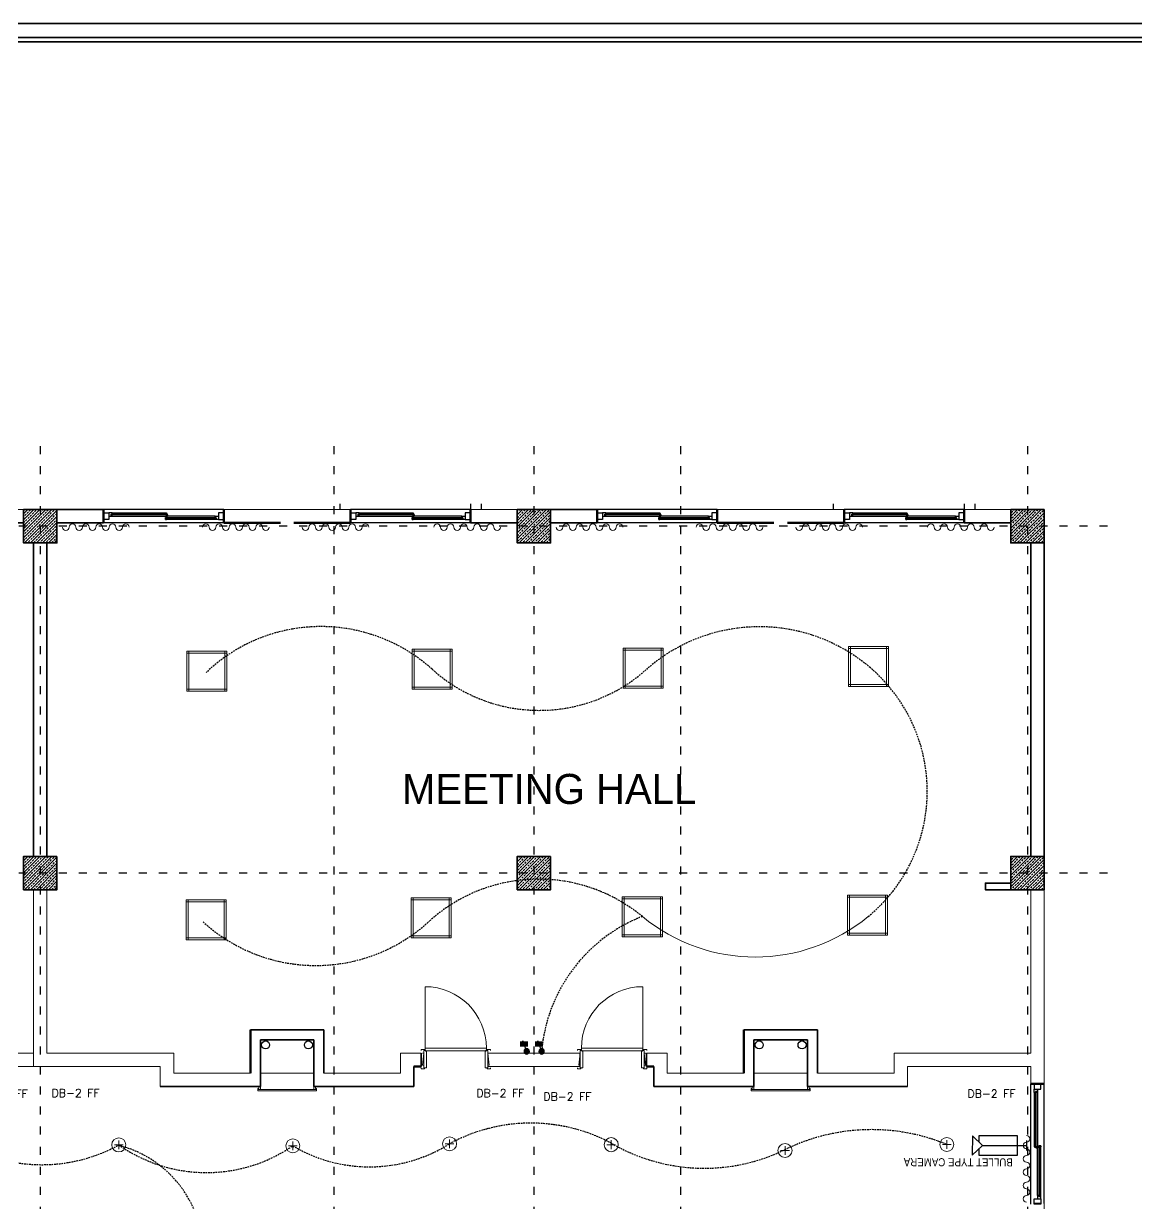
# Model space of a CAD drawing. Header units: millimetres. Extents: x -3207095 to 15275363, y 3702017 to 4798027.
# Drawn here: x 687675 to 689344, y 4471377 to 4473145 of the extents above; entities that cross this region are included whole.
import ezdxf

# ---------------------------------------------------------------- set-up
doc = ezdxf.new("R2010")
doc.units = ezdxf.units.MM
for name, pattern in [('ACAD_ISO03W100', [30, 12, -18]), ('DUZ', [500, 500]), ('HIDDEN', [0.375, 0.25, -0.125])]:
    doc.linetypes.add(name, pattern=pattern)
doc.layers.get('0').update_dxf_attribs({"color": 1, "linetype": 'DUZ'})
for name, color, linetype in [('a-izdus', 2, 'HIDDEN'), ('a_aydinlatma', 5, 'Continuous'), ('AGAC', 116, 'Continuous'), ('EL-L-LS', 181, 'Continuous'), ('KOLTAR_F', 145, 'Continuous'), ('MH-EL-CCTV', 33, 'Continuous'), ('MH-TXT', 2, 'Continuous'), ('OLCU', 1, 'Continuous'), ('PEN', 161, 'Continuous'), ('SMC-TXT', 123, 'Continuous'), ('söve', 26, 'DUZ'), ('TESİSAT', 57, 'Continuous')]:
    doc.layers.add(name, color=color, linetype=linetype)
for name, color, linetype, lineweight in [('C LIGHT', 202, 'Continuous', 9), ('cam', 143, 'Continuous', 20), ('DUV', 220, 'Continuous', 50), ('DUVAR', 7, 'Continuous', 35), ('EL-L-WIR', 124, 'Continuous', 30), ('FE_PERDE', 205, 'Continuous', 15), ('gor25', 142, 'Continuous', 25), ('iç duvar', 7, 'Continuous', 50), ('KAPEN', 151, 'Continuous', 9), ('KOLON_F', 3, 'Continuous', 35)]:
    doc.layers.add(name, color=color, linetype=linetype, lineweight=lineweight)
doc.styles.add('smc-1', font='simplex.shx')
doc.styles.add('SMC-2', font='GOTHIC.TTF', dxfattribs={"width": 0.9})

# ---------------------------------------------------------------- blocks, each defined once
blk = doc.blocks.new('GEN_BLOCK00601')
at = {"linetype": 'Continuous', "ltscale": 50}
for centre, start, end in [((50, 50), 0, 180), ((150, 50), 180, 0), ((250, 50), 0, 180), ((350, 50), 180, 0), ((450, 50), 0, 180), ((550, 50), 180, 0), ((650, 50), 0, 180), ((750, 50), 180, 0), ((850, 50), 0, 180), ((950, 50), 180, 0)]:
    blk.add_arc(centre, 50, start, end, dxfattribs=at)
for tag in ['FLOOR', 'Sfb']:
    blk.add_attdef(tag, (0, 0), '', height=1)
blk = doc.blocks.new('CL4')
at = {"layer": 'C LIGHT', "color": 3}
for p, q in [((-3.25, 0), (3.25, 0)), ((0, 3.25), (0, -3.25))]:
    blk.add_line(p, q, dxfattribs=at)
at = {"layer": 'C LIGHT'}
blk.add_circle((0, 0), 5.25, dxfattribs=at)
blk = doc.blocks.new('CCTV-CAMERA')
for p, q in [((0, -0.104), (0, 0.104)), ((0.183, 0), (0, 0)), ((0.903, 0), (0.183, 0)), ((1.115, 0.2), (0.903, 0)), ((0.903, 0), (1.115, -0.2)), ((1.115, -0.2), (1.115, 0.2))]:
    blk.add_line(p, q)
blk.add_lwpolyline([(0.983, 0.076), (0.983, 0.2), (0.183, 0.2), (0.183, -0.2), (0.983, -0.2), (0.983, -0.076)])
blk = doc.blocks.new('K210')
for p, q in [((0.04, 0.985), (0.04, 0.032)), ((0.04, 0.032), (0.047, 0.032)), ((0.047, 0.032), (0.047, 0.022)), ((0.047, 0.022), (0.953, 0.022)), ((0.953, 0.032), (0.96, 0.032)), ((0.953, 0.022), (0.953, 0.032)), ((0.96, 0.032), (0.96, 0.065))]:
    blk.add_line(p, q)
for points in [[(-0.02, 0.03), (-0.02, 0.045), (0.03, 0.045), (0.03, 0.03)], [(0.04, 0.065), (0.96, 0.065)], [(1.02, 0.03), (1.02, 0.045), (0.97, 0.045), (0.97, 0.03)], [(0.02, -0.19), (0, -0.19), (0.02, -0.01), (0, -0.01)], [(0.98, -0.19), (1, -0.19), (0.98, -0.01), (1, -0.01)], [(-0.02, -0.23), (-0.02, -0.245), (0.03, -0.245), (0.03, -0.23)], [(1.02, -0.23), (1.02, -0.245), (0.97, -0.245), (0.97, -0.23)]]:
    blk.add_lwpolyline(points)
for points in [[(0.02, 0.03), (0.045, 0.03), (0.045, 0.02), (0.06, 0.02), (0.06, -0.23), (0.02, -0.23)], [(0.98, 0.03), (0.955, 0.03), (0.955, 0.02), (0.94, 0.02), (0.94, -0.23), (0.98, -0.23)]]:
    blk.add_lwpolyline(points, close=True)
blk.add_arc((0.04, 0.065), 0.92, 0, 90)
blk = doc.blocks.new('A$Cfe24bc4e')
at = {"layer": 'OLCU', "color": 40, "linetype": 'Continuous', "lineweight": 5, "true_color": 0xf8d731}
for p, q in [((0, 0), (0, 60)), ((0, 60), (60, 60)), ((0, 57), (60, 57)), ((3, 0), (3, 60)), ((57, 60), (57, 0)), ((60, 60), (60, 0)), ((60, 3), (0, 3)), ((60, 0), (0, 0))]:
    blk.add_line(p, q, dxfattribs=at)
blk = doc.blocks.new('LS-1WAY-4G')
at = {"layer": 'EL-L-LS'}
blk.add_hatch(color=181, dxfattribs=at).paths.add_polyline_path([(0.092, 0.092, 1), (-0.092, 0.092, 1)])
at = {"layer": 'EL-L-LS', "color": 181}
for p, q in [((0.031, 0.178), (0.132, 0.453)), ((-0.036, 0.4), (0.223, 0.4)), ((-0.036, 0.354), (0.223, 0.354)), ((-0.036, 0.308), (0.223, 0.308)), ((-0.036, 0.263), (0.223, 0.263))]:
    blk.add_line(p, q, dxfattribs=at)
blk.add_circle((0, 0.092), 0.0917, dxfattribs=at)

msp = doc.modelspace()

# ---------------------------------------------------------------- hatches: boundary and pattern name
at = {"layer": 'KOLTAR_F'}
h = msp.add_hatch(dxfattribs=at)
h.set_pattern_fill('ANSI33', color=256, style=0)
h.set_pattern_definition([(45, (26351.7216, -31995.502), (-4.4901280605, 4.4901280605), []), (45, (26356.212, -31995.502), (-4.4901280605, 4.4901280605), [3.175, -1.5875])])
h.paths.add_polyline_path([(687725.2, 4472417), (687675.2, 4472417), (687675.2, 4472367), (687725.2, 4472367)])
h = msp.add_hatch(dxfattribs=at)
h.set_pattern_fill('ANSI33', color=256, style=0)
h.set_pattern_definition([(45, (25611.7216, -31995.502), (-4.4901280605, 4.4901280605), []), (45, (25616.212, -31995.502), (-4.4901280605, 4.4901280605), [3.175, -1.5875])])
h.paths.add_polyline_path([(688465.2, 4472417), (688415.2, 4472417), (688415.2, 4472367), (688465.2, 4472367)])
h = msp.add_hatch(dxfattribs=at)
h.set_pattern_fill('ANSI33', color=256, style=0)
h.set_pattern_definition([(45, (24871.7216, -31995.502), (-4.4901280605, 4.4901280605), []), (45, (24876.212, -31995.502), (-4.4901280605, 4.4901280605), [3.175, -1.5875])])
h.paths.add_polyline_path([(689205.2, 4472417), (689155.2, 4472417), (689155.2, 4472367), (689205.2, 4472367)])
h = msp.add_hatch(dxfattribs=at)
h.set_pattern_fill('ANSI33', color=256, style=0)
h.set_pattern_definition([(45, (26351.7216, -32515.502), (-4.4901280605, 4.4901280605), []), (45, (26356.212, -32515.502), (-4.4901280605, 4.4901280605), [3.175, -1.5875])])
h.paths.add_polyline_path([(687725.2, 4471897), (687675.2, 4471897), (687675.2, 4471847), (687725.2, 4471847)])
h = msp.add_hatch(dxfattribs=at)
h.set_pattern_fill('ANSI33', color=256, style=0)
h.set_pattern_definition([(45, (25611.7216, -32515.502), (-4.4901280605, 4.4901280605), []), (45, (25616.212, -32515.502), (-4.4901280605, 4.4901280605), [3.175, -1.5875])])
h.paths.add_polyline_path([(688465.2, 4471897), (688415.2, 4471897), (688415.2, 4471847), (688465.2, 4471847)])
h = msp.add_hatch(dxfattribs=at)
h.set_pattern_fill('ANSI33', color=256, style=0)
h.set_pattern_definition([(45, (24871.7216, -32515.502), (-4.4901280605, 4.4901280605), []), (45, (24876.212, -32515.502), (-4.4901280605, 4.4901280605), [3.175, -1.5875])])
h.paths.add_polyline_path([(689205.2, 4471897), (689155.2, 4471897), (689155.2, 4471847), (689205.2, 4471847)])

# ---------------------------------------------------------------- linework, layer by layer
at = {"color": 232, "linetype": 'ACAD_ISO03W100'}
for p, q in [((687700.2, 4472512), (687700.2, 4469382)), ((688140.2, 4472512), (688140.2, 4469382)), ((688440.2, 4472512), (688440.2, 4469382)), ((688660.2, 4472512), (688660.2, 4469382)), ((689180.2, 4472512), (689180.2, 4469382)), ((689300.2, 4472392), (685360.2, 4472392)), ((689300.2, 4471872), (685360.2, 4471872))]:
    msp.add_line(p, q, dxfattribs=at)
at = {"layer": 'a-izdus', "color": 252, "linetype": 'Continuous', "lineweight": 5, "true_color": 0x939598}
msp.add_line((688509.1, 4471602), (688509.1, 4471582), dxfattribs=at)
msp.add_arc((688772.2, 4472012.4), 266.2, 230.4841, 309.5159, dxfattribs=at)
at = {"layer": 'a_aydinlatma', "linetype": 'HIDDEN', "ltscale": 10}
for centre, radius, start, end in [((688120.9, 4471991.9), 249.6, 48.0732, 133.5377), ((688778.2, 4471984.7), 256.5, 49.512, 131.5631), ((688448.4, 4472356.5), 240.5, 228.0732, 311.5631), ((688786.7, 4471994.7), 243.3, 309.5159, 49.512), ((688447.2, 4471618.3), 244.6, 50.4841, 132.3398), ((688113.3, 4471984.7), 251.1, 227.6602, 312.3398), ((688690.2, 4471584.3), 239.3, 111.4336, 175.0521), ((688435.8, 4471241.6), 255.7, 61.7761, 118.497), ((688946.6, 4471190.8), 296.7, 67.6751, 115.2569), ((687702.7, 4471673.5), 238.5, 239.2376, 298.8788), ((687776.9, 4471301.3), 167.6, 262.2226, 77.005), ((687949.4, 4471652.5), 229.3, 235.0099, 304.3933), ((688193.9, 4471657.7), 225.9, 239.4028, 302.073), ((688695.6, 4471707.4), 277.7, 240.0127, 296.6216)]:
    msp.add_arc(centre, radius, start, end, dxfattribs=at)
at = {"layer": 'AGAC'}
for p, q in [((687975.2, 4472417), (687795.2, 4472417)), ((688345.2, 4472417), (688165.2, 4472417)), ((688715.2, 4472417), (688535.2, 4472417)), ((689085.2, 4472417), (688905.2, 4472417)), ((687975.2, 4472397), (687795.2, 4472397)), ((688345.2, 4472397), (688165.2, 4472397)), ((688715.2, 4472397), (688535.2, 4472397)), ((689085.2, 4472397), (688905.2, 4472397)), ((689185.2, 4471376), (689185.2, 4471556)), ((689205.2, 4471377), (689205.2, 4471556))]:
    msp.add_line(p, q, dxfattribs=at)
at = {"layer": 'cam'}
for p, q in [((687806.7, 4472410), (687890.7, 4472410)), ((687806.7, 4472409.5), (687890.7, 4472409.5)), ((687806.7, 4472409), (687890.7, 4472409)), ((687963.7, 4472405), (687887.7, 4472405)), ((687963.7, 4472404.5), (687887.7, 4472404.5)), ((687963.7, 4472404), (687887.7, 4472404)), ((688176.7, 4472410), (688260.7, 4472410)), ((688176.7, 4472409.5), (688260.7, 4472409.5)), ((688176.7, 4472409), (688260.7, 4472409)), ((688333.7, 4472405), (688257.7, 4472405)), ((688333.7, 4472404.5), (688257.7, 4472404.5)), ((688333.7, 4472404), (688257.7, 4472404)), ((688546.7, 4472410), (688630.7, 4472410)), ((688546.7, 4472409.5), (688630.7, 4472409.5)), ((688546.7, 4472409), (688630.7, 4472409)), ((688703.7, 4472405), (688627.7, 4472405)), ((688703.7, 4472404.5), (688627.7, 4472404.5)), ((688703.7, 4472404), (688627.7, 4472404)), ((688916.7, 4472410), (689000.7, 4472410)), ((688916.7, 4472409.5), (689000.7, 4472409.5)), ((688916.7, 4472409), (689000.7, 4472409)), ((689073.7, 4472405), (688997.7, 4472405)), ((689073.7, 4472404.5), (688997.7, 4472404.5)), ((689073.7, 4472404), (688997.7, 4472404)), ((689192.2, 4471544.5), (689192.2, 4471460.5)), ((689192.7, 4471544.5), (689192.7, 4471460.5)), ((689193.2, 4471544.5), (689193.2, 4471460.5)), ((689197.2, 4471387.5), (689197.2, 4471463.5)), ((689197.7, 4471387.5), (689197.7, 4471463.5)), ((689198.2, 4471387.5), (689198.2, 4471463.5))]:
    msp.add_line(p, q, dxfattribs=at)
at = {"layer": 'DUV'}
for p, q in [((687795.2, 4472397), (687795.2, 4472417)), ((687795.2, 4472397), (687795.2, 4472417)), ((687795.2, 4472397), (687795.2, 4472417)), ((687975.2, 4472397), (687975.2, 4472417)), ((687975.2, 4472397), (687975.2, 4472417)), ((687975.2, 4472397), (687975.2, 4472417)), ((688165.2, 4472397), (688165.2, 4472417)), ((688345.2, 4472397), (688345.2, 4472417)), ((688535.2, 4472397), (688535.2, 4472417)), ((688535.2, 4472397), (688535.2, 4472417)), ((688535.2, 4472397), (688535.2, 4472417)), ((688715.2, 4472397), (688715.2, 4472417)), ((688715.2, 4472397), (688715.2, 4472417)), ((688715.2, 4472397), (688715.2, 4472417)), ((688905.2, 4472397), (688905.2, 4472417)), ((689085.2, 4472397), (689085.2, 4472417)), ((687975.2, 4472397), (688060.2, 4472397)), ((688165.2, 4472397), (688080.2, 4472397)), ((688715.2, 4472397), (688800.2, 4472397)), ((688905.2, 4472397), (688820.2, 4472397)), ((688015.2, 4471637), (688015.2, 4471572)), ((688755.2, 4471637), (688755.2, 4471572)), ((688271.3, 4471582), (688260.2, 4471582)), ((688609.1, 4471582), (688620.2, 4471582)), ((689205.2, 4471556), (689185.2, 4471556)), ((689205.2, 4471556), (689185.2, 4471556)), ((689205.2, 4471556), (689185.2, 4471556))]:
    msp.add_line(p, q, dxfattribs=at)
at = {"layer": 'DUVAR'}
for p, q in [((687795.2, 4472417), (687725.2, 4472417)), ((687795.2, 4472397), (687795.2, 4472417)), ((687975.2, 4472397), (687975.2, 4472417)), ((688165.2, 4472397), (688165.2, 4472417)), ((688345.2, 4472397), (688345.2, 4472417)), ((688535.2, 4472417), (688465.2, 4472417)), ((688535.2, 4472397), (688535.2, 4472417)), ((688715.2, 4472397), (688715.2, 4472417)), ((688905.2, 4472397), (688905.2, 4472417)), ((689085.2, 4472397), (689085.2, 4472417)), ((687605.2, 4472397), (687675.2, 4472397)), ((687795.2, 4472397), (687725.2, 4472397)), ((688060.2, 4472397), (687975.2, 4472397)), ((688080.2, 4472397), (688165.2, 4472397)), ((688345.2, 4472397), (688415.2, 4472397)), ((688535.2, 4472397), (688465.2, 4472397)), ((688800.2, 4472397), (688715.2, 4472397)), ((688820.2, 4472397), (688905.2, 4472397)), ((689085.2, 4472397), (689155.2, 4472397)), ((687690.2, 4472367), (687690.2, 4471897)), ((687710.2, 4472367), (687710.2, 4471897)), ((689185.2, 4472367), (689185.2, 4471897)), ((689205.2, 4472367), (689205.2, 4471897)), ((688080.2, 4471637), (688015.2, 4471637)), ((688015.2, 4471637), (688015.2, 4471572)), ((688080.2, 4471637), (688125.2, 4471637)), ((688125.2, 4471637), (688125.2, 4471572)), ((688820.2, 4471637), (688755.2, 4471637)), ((688755.2, 4471637), (688755.2, 4471572)), ((688820.2, 4471637), (688865.2, 4471637)), ((688865.2, 4471637), (688865.2, 4471572)), ((688030.2, 4471622), (688110.2, 4471622)), ((688030.2, 4471622), (688030.2, 4471552)), ((688110.2, 4471622), (688110.2, 4471552)), ((688770.2, 4471622), (688850.2, 4471622)), ((688770.2, 4471622), (688770.2, 4471552)), ((688850.2, 4471622), (688850.2, 4471552)), ((688271.3, 4471602), (688271.3, 4471582)), ((688609.1, 4471602), (688609.1, 4471582)), ((688260.2, 4471582), (688260.2, 4471552)), ((688260.2, 4471582), (688271.3, 4471582)), ((688620.2, 4471582), (688609.1, 4471582)), ((688620.2, 4471582), (688620.2, 4471552)), ((688030.2, 4471552), (687880.2, 4471552)), ((688110.2, 4471552), (688260.2, 4471552)), ((688770.2, 4471552), (688620.2, 4471552)), ((688850.2, 4471552), (689000.2, 4471552)), ((689205.2, 4471556), (689185.2, 4471556)), ((689205.2, 4471556), (689185.2, 4471556)), ((689205.2, 4471556), (689185.2, 4471556))]:
    msp.add_line(p, q, dxfattribs=at)
for points in [[(683730.2, 4473145.3), (690930.2, 4473145.3), (690930.2, 4468345.3), (683730.2, 4468345.3)], [(683751.2, 4473124.3), (690909.2, 4473124.3), (690909.2, 4468366.3), (683751.2, 4468366.3)], [(683757.5, 4473118), (690902.9, 4473118), (690902.9, 4468372.6), (683757.5, 4468372.6)]]:
    msp.add_lwpolyline(points, close=True, dxfattribs=at)
msp.add_lwpolyline([(689155.2, 4471847), (689117.2, 4471847), (689117.2, 4471857), (689155.2, 4471857)], dxfattribs=at)
at = {"layer": 'gor25'}
for p, q in [((687808.2, 4472412), (687889.2, 4472412)), ((688178.2, 4472412), (688259.2, 4472412)), ((688548.2, 4472412), (688629.2, 4472412)), ((688918.2, 4472412), (688999.2, 4472412)), ((687808.2, 4472407), (687889.2, 4472407)), ((687962.2, 4472407), (687889.2, 4472407)), ((687962.2, 4472402), (687889.2, 4472402)), ((688178.2, 4472407), (688259.2, 4472407)), ((688332.2, 4472407), (688259.2, 4472407)), ((688332.2, 4472402), (688259.2, 4472402)), ((688548.2, 4472407), (688629.2, 4472407)), ((688702.2, 4472407), (688629.2, 4472407)), ((688702.2, 4472402), (688629.2, 4472402)), ((688918.2, 4472407), (688999.2, 4472407)), ((689072.2, 4472407), (688999.2, 4472407)), ((689072.2, 4472402), (688999.2, 4472402)), ((689190.2, 4471543), (689190.2, 4471462)), ((689195.2, 4471543), (689195.2, 4471462)), ((689195.2, 4471389), (689195.2, 4471462)), ((689200.2, 4471389), (689200.2, 4471462))]:
    msp.add_line(p, q, dxfattribs=at)
at = {"layer": 'iç duvar', "color": 7, "lineweight": 18}
for p, q in [((687605.2, 4472417), (687675.2, 4472417)), ((688165.2, 4472417), (687975.2, 4472417)), ((688345.2, 4472417), (688415.2, 4472417)), ((688905.2, 4472417), (688715.2, 4472417)), ((689085.2, 4472417), (689155.2, 4472417)), ((687690.2, 4471847), (687690.2, 4471582)), ((687710.2, 4471847), (687710.2, 4471602)), ((689185.2, 4471847), (689185.2, 4471602)), ((689205.2, 4471847), (689205.2, 4471556)), ((687531.3, 4471602), (687690.2, 4471602)), ((687869.1, 4471602), (687710.2, 4471602)), ((687869.1, 4471602), (687900.2, 4471602)), ((687900.2, 4471572), (687900.2, 4471602)), ((688271.3, 4471602), (688240.2, 4471602)), ((688240.2, 4471572), (688240.2, 4471602)), ((688371.3, 4471602), (688450.2, 4471602)), ((688371.3, 4471602), (688371.3, 4471582)), ((688509.1, 4471602), (688450.2, 4471602)), ((688609.1, 4471602), (688640.2, 4471602)), ((688640.2, 4471572), (688640.2, 4471602)), ((689011.3, 4471602), (688980.2, 4471602)), ((688980.2, 4471572), (688980.2, 4471602)), ((689011.3, 4471602), (689185.2, 4471602)), ((687531.3, 4471582), (687705.2, 4471582)), ((687869.1, 4471582), (687690.2, 4471582)), ((687869.1, 4471582), (687880.2, 4471582)), ((687880.2, 4471582), (687869.1, 4471582)), ((687880.2, 4471582), (687880.2, 4471552)), ((688371.3, 4471582), (688445.2, 4471582)), ((688509.1, 4471582), (688430.2, 4471582)), ((689011.3, 4471582), (689000.2, 4471582)), ((689000.2, 4471582), (689000.2, 4471552)), ((689000.2, 4471582), (689011.3, 4471582)), ((689011.3, 4471582), (689185.2, 4471582)), ((689185.2, 4471556), (689185.2, 4471582)), ((689185.2, 4471556), (689185.2, 4471582)), ((688015.2, 4471572), (687900.2, 4471572)), ((688125.2, 4471572), (688240.2, 4471572)), ((688755.2, 4471572), (688640.2, 4471572)), ((688865.2, 4471572), (688980.2, 4471572)), ((689205.2, 4471257), (689205.2, 4471447))]:
    msp.add_line(p, q, dxfattribs=at)
at = {"layer": 'KAPEN'}
for p, q in [((688110.2, 4471572), (688030.2, 4471572)), ((688850.2, 4471572), (688770.2, 4471572))]:
    msp.add_line(p, q, dxfattribs=at)
for points in [[(688030.2, 4471547.5), (688026.2, 4471547.5), (688026.2, 4471549), (688027.7, 4471549), (688027.7, 4471552), (688030.2, 4471552), (688030.2, 4471547.5)], [(688030.2, 4471547.5), (688026.2, 4471547.5), (688026.2, 4471549), (688027.7, 4471549), (688027.7, 4471552), (688030.2, 4471552), (688030.2, 4471547.5)], [(688110.2, 4471547.5), (688114.2, 4471547.5), (688114.2, 4471549), (688112.7, 4471549), (688112.7, 4471552), (688110.2, 4471552), (688110.2, 4471547.5)], [(688770.2, 4471547.5), (688766.2, 4471547.5), (688766.2, 4471549), (688767.7, 4471549), (688767.7, 4471552), (688770.2, 4471552), (688770.2, 4471547.5)], [(688770.2, 4471547.5), (688766.2, 4471547.5), (688766.2, 4471549), (688767.7, 4471549), (688767.7, 4471552), (688770.2, 4471552), (688770.2, 4471547.5)], [(688850.2, 4471547.5), (688854.2, 4471547.5), (688854.2, 4471549), (688852.7, 4471549), (688852.7, 4471552), (688850.2, 4471552), (688850.2, 4471547.5)]]:
    msp.add_lwpolyline(points, close=True, dxfattribs=at)
for points in [[(688070.2, 4471547.5), (688026.2, 4471547.5), (688026.2, 4471545.5), (688070.2, 4471545.5)], [(688070.2, 4471547.5), (688114.2, 4471547.5), (688114.2, 4471545.5), (688070.2, 4471545.5)], [(688810.2, 4471547.5), (688766.2, 4471547.5), (688766.2, 4471545.5), (688810.2, 4471545.5)], [(688810.2, 4471547.5), (688854.2, 4471547.5), (688854.2, 4471545.5), (688810.2, 4471545.5)]]:
    msp.add_lwpolyline(points, dxfattribs=at)
at = {"layer": 'KOLON_F'}
for points in [[(687725.2, 4472417), (687675.2, 4472417), (687675.2, 4472367), (687725.2, 4472367)], [(688465.2, 4472417), (688415.2, 4472417), (688415.2, 4472367), (688465.2, 4472367)], [(689205.2, 4472417), (689155.2, 4472417), (689155.2, 4472367), (689205.2, 4472367)], [(687725.2, 4471897), (687675.2, 4471897), (687675.2, 4471847), (687725.2, 4471847)], [(688465.2, 4471897), (688415.2, 4471897), (688415.2, 4471847), (688465.2, 4471847)], [(689205.2, 4471897), (689155.2, 4471897), (689155.2, 4471847), (689205.2, 4471847)]]:
    msp.add_lwpolyline(points, close=True, dxfattribs=at)
at = {"layer": 'PEN'}
for points in [[(687803.2, 4472412), (687803.2, 4472412), (687803.2, 4472402), (687795.2, 4472402), (687795.2, 4472402), (687795.2, 4472412), (687795.2, 4472412), (687795.2, 4472412), (687803.2, 4472412)], [(687803.2, 4472412), (687803.2, 4472412), (687803.2, 4472407), (687806.7, 4472407), (687806.7, 4472409), (687806.7, 4472410), (687808.2, 4472410), (687808.2, 4472412), (687803.2, 4472412)], [(687889.2, 4472412), (687889.2, 4472412), (687889.2, 4472407), (687890.7, 4472407), (687890.7, 4472409), (687890.7, 4472410), (687889.2, 4472410), (687889.2, 4472412), (687889.2, 4472412)], [(687967.2, 4472412), (687967.2, 4472412), (687967.2, 4472402), (687975.2, 4472402), (687975.2, 4472402), (687975.2, 4472412), (687975.2, 4472412), (687975.2, 4472412), (687967.2, 4472412)], [(688173.2, 4472412), (688173.2, 4472412), (688173.2, 4472402), (688165.2, 4472402), (688165.2, 4472402), (688165.2, 4472412), (688165.2, 4472412), (688165.2, 4472412), (688173.2, 4472412)], [(688173.2, 4472412), (688173.2, 4472412), (688173.2, 4472407), (688176.7, 4472407), (688176.7, 4472409), (688176.7, 4472410), (688178.2, 4472410), (688178.2, 4472412), (688173.2, 4472412)], [(688259.2, 4472412), (688259.2, 4472412), (688259.2, 4472407), (688260.7, 4472407), (688260.7, 4472409), (688260.7, 4472410), (688259.2, 4472410), (688259.2, 4472412), (688259.2, 4472412)], [(688337.2, 4472412), (688337.2, 4472412), (688337.2, 4472402), (688345.2, 4472402), (688345.2, 4472402), (688345.2, 4472412), (688345.2, 4472412), (688345.2, 4472412), (688337.2, 4472412)], [(688543.2, 4472412), (688543.2, 4472412), (688543.2, 4472402), (688535.2, 4472402), (688535.2, 4472402), (688535.2, 4472412), (688535.2, 4472412), (688535.2, 4472412), (688543.2, 4472412)], [(688543.2, 4472412), (688543.2, 4472412), (688543.2, 4472407), (688546.7, 4472407), (688546.7, 4472409), (688546.7, 4472410), (688548.2, 4472410), (688548.2, 4472412), (688543.2, 4472412)], [(688629.2, 4472412), (688629.2, 4472412), (688629.2, 4472407), (688630.7, 4472407), (688630.7, 4472409), (688630.7, 4472410), (688629.2, 4472410), (688629.2, 4472412), (688629.2, 4472412)], [(688707.2, 4472412), (688707.2, 4472412), (688707.2, 4472402), (688715.2, 4472402), (688715.2, 4472402), (688715.2, 4472412), (688715.2, 4472412), (688715.2, 4472412), (688707.2, 4472412)], [(688913.2, 4472412), (688913.2, 4472412), (688913.2, 4472402), (688905.2, 4472402), (688905.2, 4472402), (688905.2, 4472412), (688905.2, 4472412), (688905.2, 4472412), (688913.2, 4472412)], [(688913.2, 4472412), (688913.2, 4472412), (688913.2, 4472407), (688916.7, 4472407), (688916.7, 4472409), (688916.7, 4472410), (688918.2, 4472410), (688918.2, 4472412), (688913.2, 4472412)], [(688999.2, 4472412), (688999.2, 4472412), (688999.2, 4472407), (689000.7, 4472407), (689000.7, 4472409), (689000.7, 4472410), (688999.2, 4472410), (688999.2, 4472412), (688999.2, 4472412)], [(689077.2, 4472412), (689077.2, 4472412), (689077.2, 4472402), (689085.2, 4472402), (689085.2, 4472402), (689085.2, 4472412), (689085.2, 4472412), (689085.2, 4472412), (689077.2, 4472412)], [(687806.7, 4472407), (687808.2, 4472407), (687808.2, 4472409), (687806.7, 4472409)], [(687889.2, 4472407), (687889.2, 4472407), (687889.2, 4472402), (687887.7, 4472402), (687887.7, 4472404), (687887.7, 4472405), (687889.2, 4472405), (687889.2, 4472407), (687889.2, 4472407)], [(687887.7, 4472402), (687889.2, 4472402), (687889.2, 4472404), (687887.7, 4472404)], [(687890.7, 4472407), (687889.2, 4472407), (687889.2, 4472409), (687890.7, 4472409)], [(687967.2, 4472407), (687967.2, 4472407), (687967.2, 4472402), (687963.7, 4472402), (687963.7, 4472404), (687963.7, 4472405), (687962.2, 4472405), (687962.2, 4472407), (687967.2, 4472407)], [(687963.7, 4472402), (687962.2, 4472402), (687962.2, 4472404), (687963.7, 4472404)], [(688176.7, 4472407), (688178.2, 4472407), (688178.2, 4472409), (688176.7, 4472409)], [(688259.2, 4472407), (688259.2, 4472407), (688259.2, 4472402), (688257.7, 4472402), (688257.7, 4472404), (688257.7, 4472405), (688259.2, 4472405), (688259.2, 4472407), (688259.2, 4472407)], [(688257.7, 4472402), (688259.2, 4472402), (688259.2, 4472404), (688257.7, 4472404)], [(688260.7, 4472407), (688259.2, 4472407), (688259.2, 4472409), (688260.7, 4472409)], [(688337.2, 4472407), (688337.2, 4472407), (688337.2, 4472402), (688333.7, 4472402), (688333.7, 4472404), (688333.7, 4472405), (688332.2, 4472405), (688332.2, 4472407), (688337.2, 4472407)], [(688333.7, 4472402), (688332.2, 4472402), (688332.2, 4472404), (688333.7, 4472404)], [(688546.7, 4472407), (688548.2, 4472407), (688548.2, 4472409), (688546.7, 4472409)], [(688629.2, 4472407), (688629.2, 4472407), (688629.2, 4472402), (688627.7, 4472402), (688627.7, 4472404), (688627.7, 4472405), (688629.2, 4472405), (688629.2, 4472407), (688629.2, 4472407)], [(688627.7, 4472402), (688629.2, 4472402), (688629.2, 4472404), (688627.7, 4472404)], [(688630.7, 4472407), (688629.2, 4472407), (688629.2, 4472409), (688630.7, 4472409)], [(688707.2, 4472407), (688707.2, 4472407), (688707.2, 4472402), (688703.7, 4472402), (688703.7, 4472404), (688703.7, 4472405), (688702.2, 4472405), (688702.2, 4472407), (688707.2, 4472407)], [(688703.7, 4472402), (688702.2, 4472402), (688702.2, 4472404), (688703.7, 4472404)], [(688916.7, 4472407), (688918.2, 4472407), (688918.2, 4472409), (688916.7, 4472409)], [(688999.2, 4472407), (688999.2, 4472407), (688999.2, 4472402), (688997.7, 4472402), (688997.7, 4472404), (688997.7, 4472405), (688999.2, 4472405), (688999.2, 4472407), (688999.2, 4472407)], [(688997.7, 4472402), (688999.2, 4472402), (688999.2, 4472404), (688997.7, 4472404)], [(689000.7, 4472407), (688999.2, 4472407), (688999.2, 4472409), (689000.7, 4472409)], [(689077.2, 4472407), (689077.2, 4472407), (689077.2, 4472402), (689073.7, 4472402), (689073.7, 4472404), (689073.7, 4472405), (689072.2, 4472405), (689072.2, 4472407), (689077.2, 4472407)], [(689073.7, 4472402), (689072.2, 4472402), (689072.2, 4472404), (689073.7, 4472404)], [(689190.2, 4471548), (689190.2, 4471548), (689200.2, 4471548), (689200.2, 4471556), (689200.2, 4471556), (689190.2, 4471556), (689190.2, 4471556), (689190.2, 4471556), (689190.2, 4471548)], [(689190.2, 4471548), (689190.2, 4471548), (689200.2, 4471548), (689200.2, 4471556), (689200.2, 4471556), (689190.2, 4471556), (689190.2, 4471556), (689190.2, 4471556), (689190.2, 4471548)], [(689190.2, 4471548), (689190.2, 4471548), (689200.2, 4471548), (689200.2, 4471556), (689200.2, 4471556), (689190.2, 4471556), (689190.2, 4471556), (689190.2, 4471556), (689190.2, 4471548)], [(689190.2, 4471548), (689190.2, 4471548), (689195.2, 4471548), (689195.2, 4471544.5), (689193.2, 4471544.5), (689192.2, 4471544.5), (689192.2, 4471543), (689190.2, 4471543), (689190.2, 4471548)], [(689190.2, 4471548), (689190.2, 4471548), (689195.2, 4471548), (689195.2, 4471544.5), (689193.2, 4471544.5), (689192.2, 4471544.5), (689192.2, 4471543), (689190.2, 4471543), (689190.2, 4471548)], [(689190.2, 4471548), (689190.2, 4471548), (689195.2, 4471548), (689195.2, 4471544.5), (689193.2, 4471544.5), (689192.2, 4471544.5), (689192.2, 4471543), (689190.2, 4471543), (689190.2, 4471548)], [(689195.2, 4471544.5), (689195.2, 4471543), (689193.2, 4471543), (689193.2, 4471544.5)], [(689195.2, 4471544.5), (689195.2, 4471543), (689193.2, 4471543), (689193.2, 4471544.5)], [(689195.2, 4471544.5), (689195.2, 4471543), (689193.2, 4471543), (689193.2, 4471544.5)], [(689190.2, 4471462), (689190.2, 4471462), (689195.2, 4471462), (689195.2, 4471460.5), (689193.2, 4471460.5), (689192.2, 4471460.5), (689192.2, 4471462), (689190.2, 4471462), (689190.2, 4471462)], [(689195.2, 4471460.5), (689195.2, 4471462), (689193.2, 4471462), (689193.2, 4471460.5)], [(689195.2, 4471462), (689195.2, 4471462), (689200.2, 4471462), (689200.2, 4471463.5), (689198.2, 4471463.5), (689197.2, 4471463.5), (689197.2, 4471462), (689195.2, 4471462), (689195.2, 4471462)], [(689200.2, 4471463.5), (689200.2, 4471462), (689198.2, 4471462), (689198.2, 4471463.5)], [(689195.2, 4471384), (689195.2, 4471384), (689200.2, 4471384), (689200.2, 4471387.5), (689198.2, 4471387.5), (689197.2, 4471387.5), (689197.2, 4471389), (689195.2, 4471389), (689195.2, 4471384)], [(689195.2, 4471384), (689195.2, 4471384), (689200.2, 4471384), (689200.2, 4471387.5), (689198.2, 4471387.5), (689197.2, 4471387.5), (689197.2, 4471389), (689195.2, 4471389), (689195.2, 4471384)], [(689200.2, 4471387.5), (689200.2, 4471389), (689198.2, 4471389), (689198.2, 4471387.5)], [(689200.2, 4471387.5), (689200.2, 4471389), (689198.2, 4471389), (689198.2, 4471387.5)], [(689190.2, 4471384), (689190.2, 4471384), (689200.2, 4471384), (689200.2, 4471377), (689200.2, 4471377), (689190.2, 4471377), (689190.2, 4471377), (689190.2, 4471377), (689190.2, 4471384)], [(689190.2, 4471384), (689190.2, 4471384), (689200.2, 4471384), (689200.2, 4471376), (689200.2, 4471376), (689190.2, 4471376), (689190.2, 4471376), (689190.2, 4471376), (689190.2, 4471384)]]:
    msp.add_lwpolyline(points, close=True, dxfattribs=at)
at = {"layer": 'söve'}
for p, q in [((688149.1, 4472425.3), (688149.1, 4472417)), ((688345.2, 4472425.5), (688345.2, 4472417)), ((688361.3, 4472425.5), (688361.3, 4472417)), ((688889.1, 4472425.3), (688889.1, 4472417)), ((689085.2, 4472425.5), (689085.2, 4472417)), ((689101.3, 4472425.5), (689101.3, 4472417))]:
    msp.add_line(p, q, dxfattribs=at)
at = {"layer": 'TESİSAT', "color": 8}
for centre in [(688038, 4471614.5), (688102.2, 4471614.5), (688778, 4471614.5), (688842.2, 4471614.5)]:
    msp.add_circle(centre, 6, dxfattribs=at)

# ---------------------------------------------------------------- block references
at = {"layer": 'C LIGHT', "linetype": 'Continuous', "xscale": 2, "yscale": 2, "zscale": 2}
for p in [(687817.9, 4471464.6), (688313.8, 4471466.3), (688556.2, 4471465), (689059.3, 4471465.3), (688078.9, 4471463.3), (688816.7, 4471456.2)]:
    msp.add_blockref('CL4', p, dxfattribs=at)
at = {"layer": 'EL-L-WIR', "xscale": -44.23680000000058, "yscale": 44.23680000000058, "zscale": 44.23680000000058}
for p in [(688429.5, 4471600.8), (688451.8, 4471600.8)]:
    msp.add_blockref('LS-1WAY-4G', p, dxfattribs=at)
at = {"layer": 'FE_PERDE', "yscale": 0.10000020265579, "zscale": 0.10000020265579, "rotation": 180}
for p, xscale in [((687733.5, 4472395.5), -0.10000020265579), ((688390.2, 4472395.5), 0.10000020265579), ((688473.5, 4472395.5), -0.10000020265579), ((689130.2, 4472395.5), 0.10000020265579)]:
    msp.add_blockref('GEN_BLOCK00601', p, dxfattribs=dict(at, xscale=xscale))
at = {"layer": 'FE_PERDE', "extrusion": (0, 0, -1), "yscale": 0.10000020265579, "zscale": -0.10000020265579}
for p, xscale, rotation in [((-688043.4, 4472395.5), -0.10000020265579, 180), ((-688092.9, 4472395.5), 0.10000020265579, 180), ((-688783.4, 4472395.5), -0.10000020265579, 180), ((-688832.9, 4472395.5), 0.10000020265579, 180), ((-689183.7, 4471378.7), -0.10000020265579, 270)]:
    msp.add_blockref('GEN_BLOCK00601', p, dxfattribs=dict(at, xscale=xscale, rotation=rotation))
at = {"layer": 'KAPEN', "yscale": 100, "zscale": 100}
for p, xscale in [((688273, 4471603.3), 100), ((688607.4, 4471603.3), -100)]:
    msp.add_blockref('K210', p, dxfattribs=dict(at, xscale=xscale))
at = {"layer": 'MH-EL-CCTV', "xscale": 72.80656069238194, "yscale": 72.80656069238194, "zscale": 72.80656069238194, "rotation": 179.8723105936712}
msp.add_blockref('CCTV-CAMERA', (689178.7, 4471463.7), dxfattribs=at)
at = {"layer": 'OLCU', "color": 252, "linetype": 'Continuous', "lineweight": 5, "true_color": 0x939598}
for p in [(687920.1, 4472144.8), (688257.7, 4472147.6), (688574.2, 4472149), (688911.9, 4472151.8), (687918.7, 4471772.1), (688256.3, 4471774.9), (688572.8, 4471776.3), (688910.4, 4471779.2)]:
    msp.add_blockref('A$Cfe24bc4e', p, dxfattribs=at)

# ---------------------------------------------------------------- texts
at = {"insert": (688242.5, 4472020.7), "char_height": 45, "attachment_point": 1}
msp.add_mtext_dynamic_manual_height_columns('{\\fCentury Gothic|b0|i0|c0|p34;\\C7;MEETING HALL}', width=608.545, gutter_width=12.5, heights=[0], dxfattribs=at)
at = {"layer": 'MH-TXT', "insert": (689158.2, 4471438.5), "char_height": 12.096, "attachment_point": 4, "rotation": 179.8723, "style": 'SMC-2'}
msp.add_mtext('BULLET TYPE CAMERA', dxfattribs=at)
at = {"layer": 'SMC-TXT', "char_height": 12, "width": 170.386, "attachment_point": 1, "style": 'smc-1'}
for insert in [(687609.4, 4471547.4, 0), (687717.2, 4471548.4, 0), (688353.9, 4471548.2, 0), (689090.3, 4471547.5, 0), (688454.4, 4471543.1, 0)]:
    msp.add_mtext('DB-2 FF', dxfattribs=dict(at, insert=insert))

doc.saveas('drawing.dxf')
